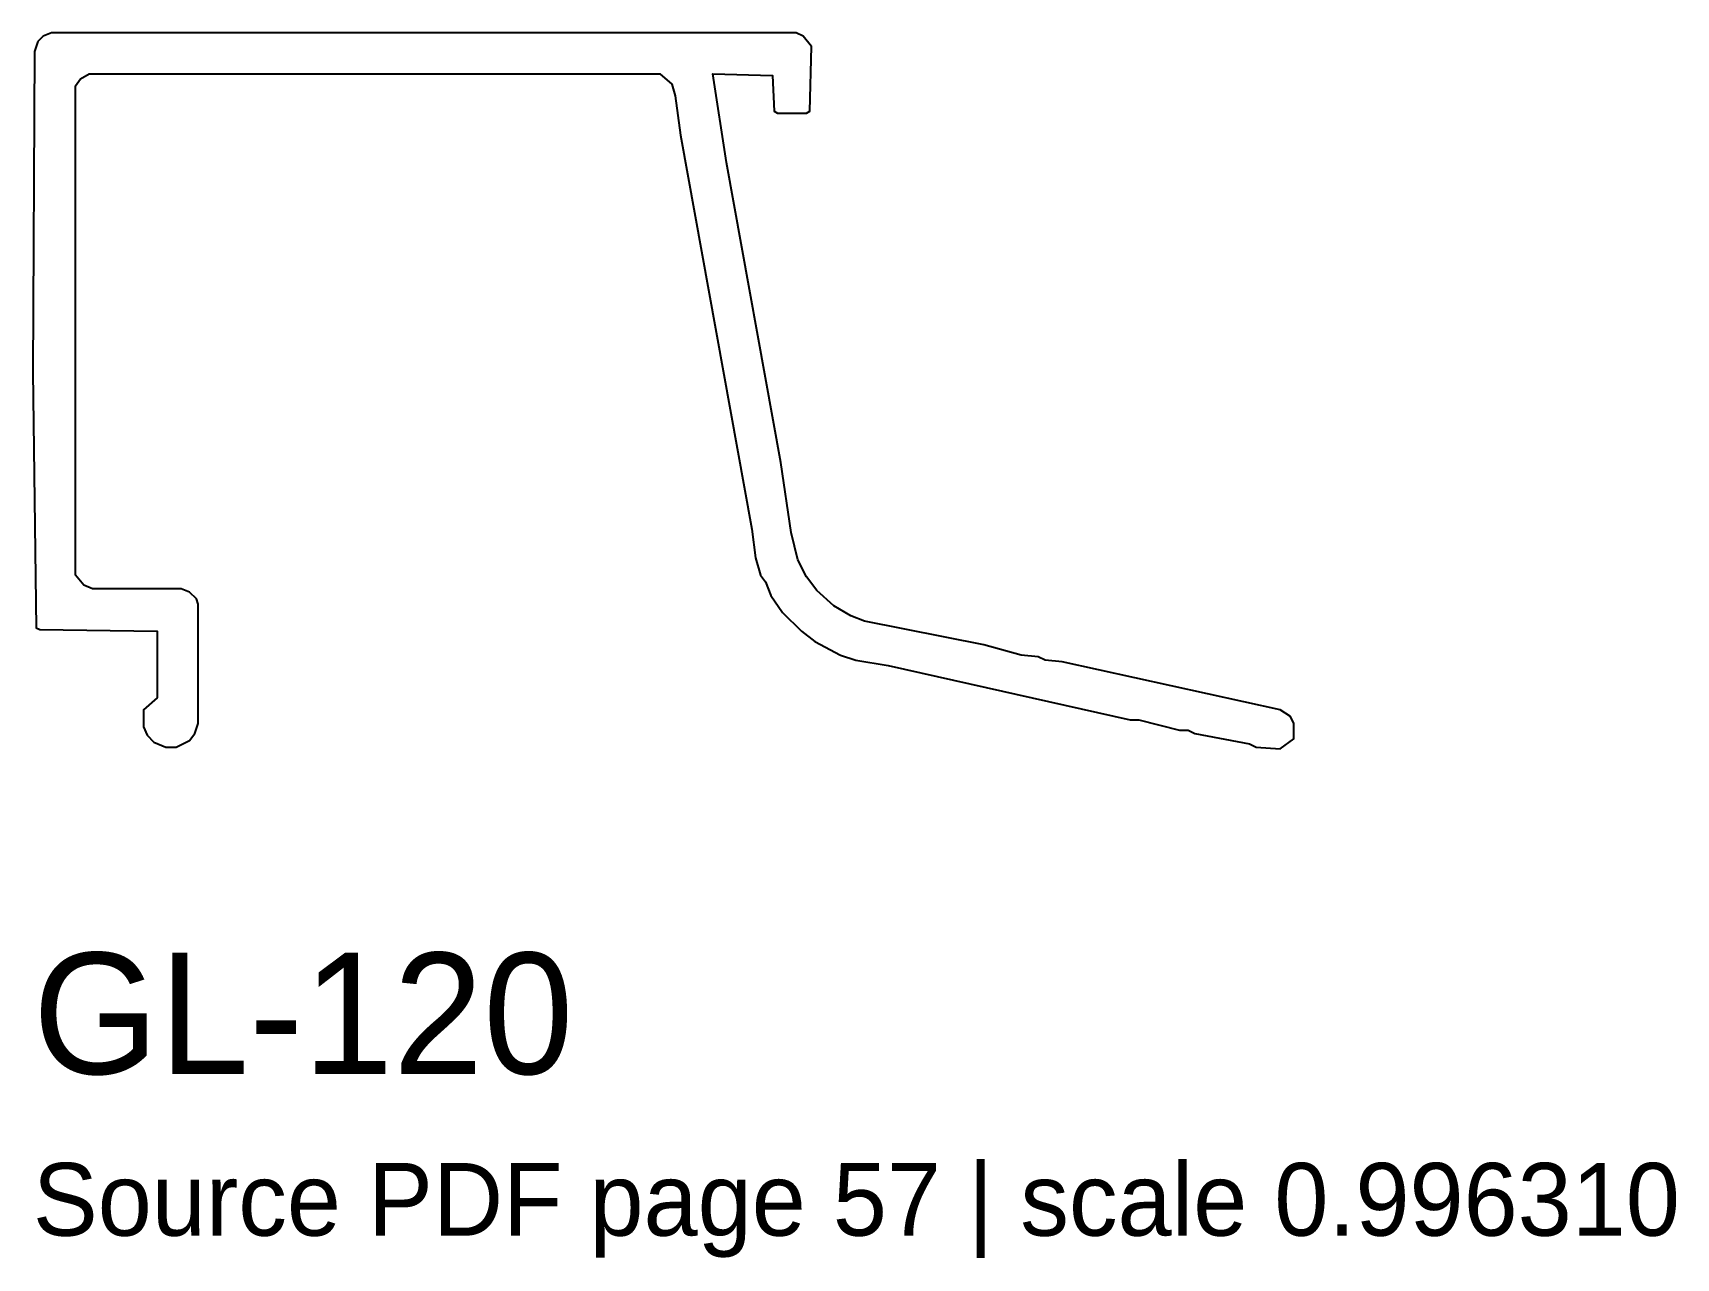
# Model space of a CAD drawing. Header units: millimetres. Extents: x 0 to 40.7, y -12.6 to 17.8.
import ezdxf

# ---------------------------------------------------------------- set-up
doc = ezdxf.new("R2010")
doc.units = ezdxf.units.MM
doc.layers.add('INFO', color=7, linetype='Continuous')
doc.layers.add('PROFILE', color=7, linetype='Continuous')

msp = doc.modelspace()

# ---------------------------------------------------------------- linework, layer by layer
at = {"layer": 'PROFILE'}
msp.add_lwpolyline([(0.127, 17.546), (0.042, 17.293), (0, 9.363), (0.084, 3.037), (0.169, 2.995), (3.079, 2.952), (3.079, 1.307), (2.742, 1.012), (2.742, 0.59), (2.826, 0.38), (2.995, 0.211), (3.29, 0.084), (3.543, 0.084), (3.88, 0.253), (4.007, 0.422), (4.091, 0.675), (4.091, 3.627), (4.049, 3.754), (3.88, 3.922), (3.669, 4.007), (1.476, 4.007), (1.265, 4.091), (1.054, 4.344), (1.054, 16.449), (1.181, 16.618), (1.392, 16.744), (15.521, 16.744), (15.816, 16.491), (15.901, 16.196), (16.027, 15.226), (17.799, 5.483), (17.883, 4.766), (18.01, 4.344), (18.136, 4.176), (18.263, 3.838), (18.558, 3.416), (19.022, 2.952), (19.359, 2.699), (19.992, 2.362), (20.372, 2.235), (21.173, 2.109), (27.162, 0.759), (27.373, 0.759), (28.385, 0.506), (28.596, 0.506), (28.765, 0.422), (30.114, 0.169), (30.283, 0.084), (30.874, 0.042), (31.211, 0.295), (31.211, 0.675), (31.127, 0.844), (30.874, 1.012), (25.475, 2.193), (25.053, 2.235), (24.884, 2.32), (24.463, 2.362), (23.535, 2.615), (20.582, 3.205), (20.245, 3.332), (19.823, 3.585), (19.401, 3.965), (19.148, 4.302), (18.938, 4.724), (18.769, 5.399), (18.516, 7.128), (17.166, 14.551), (16.829, 16.744), (18.305, 16.702), (18.347, 15.816), (18.431, 15.774), (19.148, 15.774), (19.233, 15.816), (19.275, 17.419), (19.064, 17.672), (18.895, 17.757), (0.464, 17.757), (0.253, 17.672)], close=True, dxfattribs=at)

# ---------------------------------------------------------------- texts
at = {"layer": 'INFO'}
for s, height, p in [('GL-120', 3, (0, -8)), ('Source PDF page 57 | scale 0.996310', 1.8, (0, -12))]:
    msp.add_text(s, height=height, dxfattribs=at).set_placement(p)

doc.saveas('drawing.dxf')
